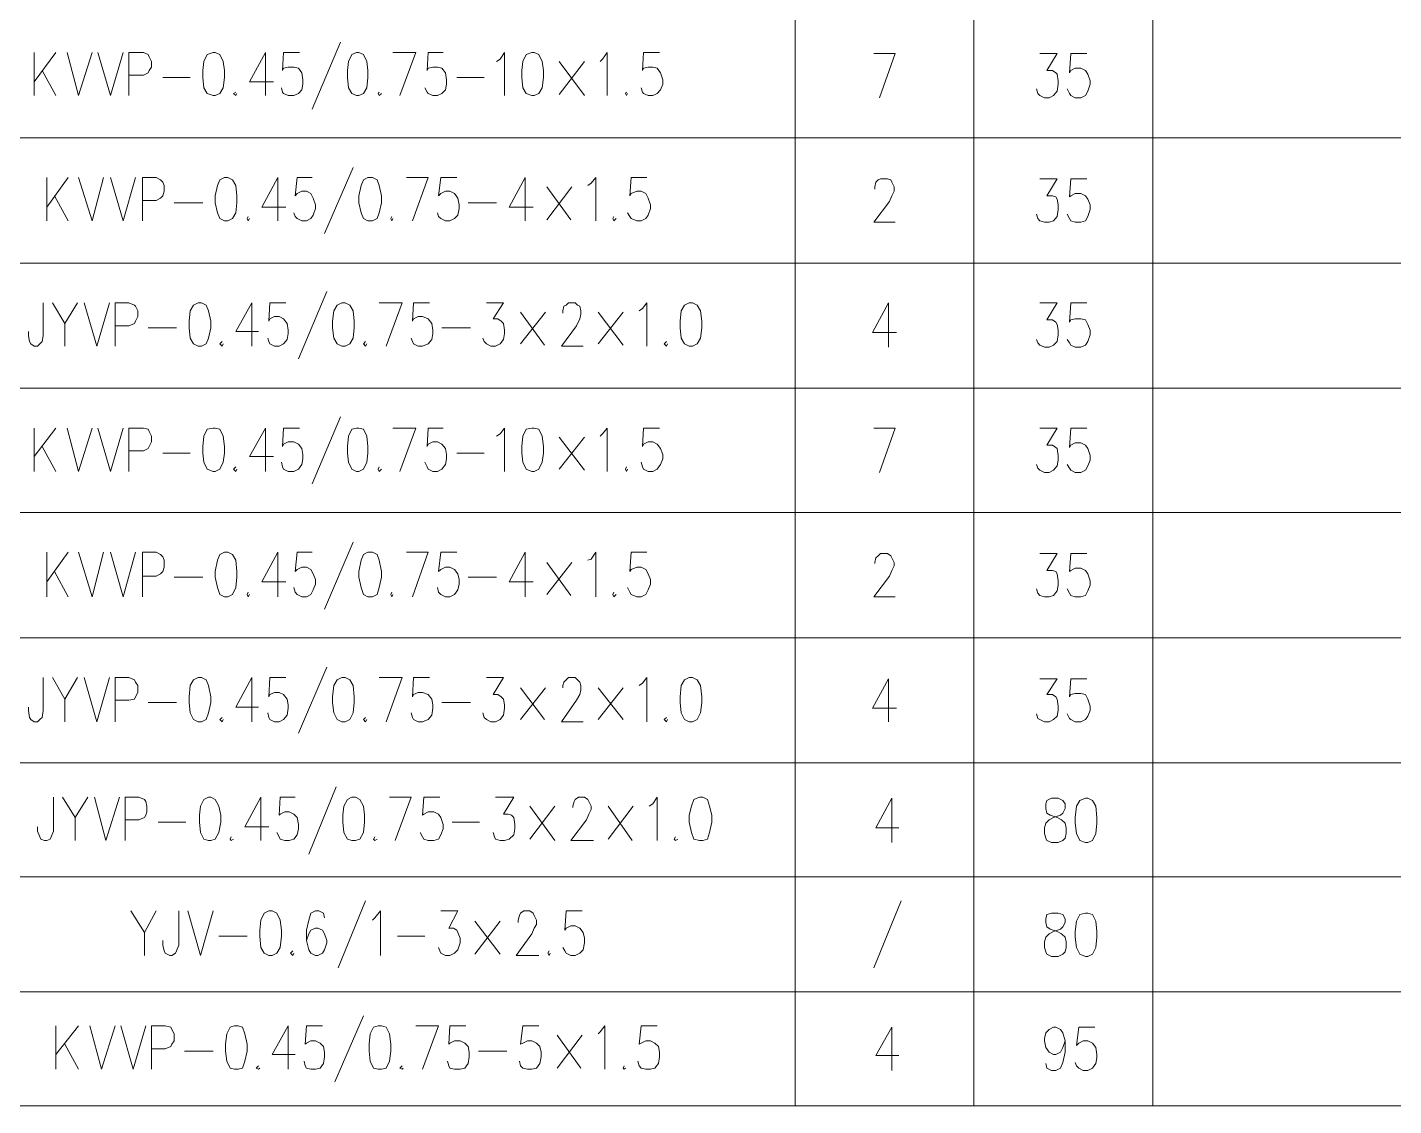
# Model space of a CAD drawing. Header units: millimetres. Extents: x 201 to 11482, y -7821 to 251.
# Drawn here: x 3396.4 to 3472.6, y -6833.4 to -6773.3 of the extents above; entities that cross this region are included whole.
import ezdxf

# ---------------------------------------------------------------- set-up
doc = ezdxf.new("R2010")
doc.units = ezdxf.units.MM

msp = doc.modelspace()

# ---------------------------------------------------------------- linework, layer by layer
at = {"color": 0, "lineweight": 18}
for points in [[(3389.36, -6772.481), (3389.36, -6779.466), (3439.207, -6779.466)], [(3439.207, -6772.481), (3439.207, -6779.466), (3449.177, -6779.466)], [(3449.177, -6772.481), (3449.177, -6779.466), (3459.146, -6779.466), (3459.146, -6772.481)], [(3459.146, -6779.466), (3548.745, -6779.466), (3548.745, -6772.481)], [(3413.871, -6774.132), (3412.283, -6777.879)], [(3397.996, -6774.704), (3396.789, -6776.355)], [(3396.789, -6777.117), (3396.789, -6774.704)], [(3398.631, -6774.704), (3399.266, -6777.117), (3400.028, -6774.704)], [(3400.345, -6774.704), (3401.044, -6777.117), (3401.742, -6774.704)], [(3402.06, -6777.117), (3402.06, -6774.704), (3402.885, -6774.704), (3403.139, -6774.831), (3403.203, -6774.958), (3403.33, -6775.212), (3403.33, -6775.529), (3403.203, -6775.72), (3403.139, -6775.847), (3402.885, -6775.974), (3402.06, -6775.974)], [(3406.759, -6774.704), (3406.441, -6774.831), (3406.251, -6775.212), (3406.187, -6775.72), (3406.187, -6776.101), (3406.251, -6776.672), (3406.441, -6776.99), (3406.759, -6777.117), (3406.886, -6777.117), (3407.14, -6776.99), (3407.33, -6776.672), (3407.394, -6776.101), (3407.394, -6775.72), (3407.33, -6775.212), (3407.14, -6774.831), (3406.886, -6774.704), (3406.759, -6774.704)], [(3409.68, -6777.117), (3409.68, -6774.704), (3408.791, -6776.355), (3410.124, -6776.355)], [(3411.585, -6774.704), (3410.696, -6774.704), (3410.632, -6775.72), (3410.696, -6775.593), (3410.95, -6775.529), (3411.267, -6775.529), (3411.521, -6775.593), (3411.712, -6775.847), (3411.775, -6776.228), (3411.775, -6776.482), (3411.712, -6776.799), (3411.521, -6776.99), (3411.267, -6777.117), (3410.95, -6777.117), (3410.696, -6776.99), (3410.632, -6776.926), (3410.569, -6776.672)], [(3414.76, -6774.704), (3414.506, -6774.831), (3414.315, -6775.212), (3414.252, -6775.72), (3414.252, -6776.101), (3414.315, -6776.672), (3414.506, -6776.99), (3414.76, -6777.117), (3414.887, -6777.117), (3415.141, -6776.99), (3415.331, -6776.672), (3415.395, -6776.101), (3415.395, -6775.72), (3415.331, -6775.212), (3415.141, -6774.831), (3414.887, -6774.704), (3414.76, -6774.704)], [(3416.792, -6774.704), (3418.062, -6774.704), (3417.173, -6777.117)], [(3419.586, -6774.704), (3418.76, -6774.704), (3418.697, -6775.72), (3418.76, -6775.593), (3419.014, -6775.529), (3419.268, -6775.529), (3419.522, -6775.593), (3419.713, -6775.847), (3419.776, -6776.228), (3419.776, -6776.482), (3419.713, -6776.799), (3419.522, -6776.99), (3419.268, -6777.117), (3419.014, -6777.117), (3418.76, -6776.99), (3418.697, -6776.926), (3418.57, -6776.672)], [(3422.57, -6775.212), (3422.761, -6775.085), (3423.015, -6774.704), (3423.015, -6777.117)], [(3424.539, -6774.704), (3424.221, -6774.831), (3424.031, -6775.212), (3423.967, -6775.72), (3423.967, -6776.101), (3424.031, -6776.672), (3424.221, -6776.99), (3424.539, -6777.117), (3424.666, -6777.117), (3424.92, -6776.99), (3425.11, -6776.672), (3425.174, -6776.101), (3425.174, -6775.72), (3425.11, -6775.212), (3424.92, -6774.831), (3424.666, -6774.704), (3424.539, -6774.704)], [(3428.349, -6775.212), (3428.476, -6775.085), (3428.73, -6774.704), (3428.73, -6777.117)], [(3431.651, -6774.704), (3430.762, -6774.704), (3430.698, -6775.72), (3430.762, -6775.593), (3431.016, -6775.529), (3431.27, -6775.529), (3431.524, -6775.593), (3431.714, -6775.847), (3431.841, -6776.228), (3431.841, -6776.482), (3431.714, -6776.799), (3431.524, -6776.99), (3431.27, -6777.117), (3431.016, -6777.117), (3430.762, -6776.99), (3430.698, -6776.926), (3430.635, -6776.672)], [(3443.589, -6774.767), (3444.795, -6774.767), (3443.906, -6777.244)], [(3452.86, -6774.767), (3453.812, -6774.767), (3453.241, -6775.72), (3453.558, -6775.72), (3453.749, -6775.847), (3453.812, -6775.91), (3453.876, -6776.291), (3453.876, -6776.482), (3453.812, -6776.863), (3453.622, -6777.117), (3453.368, -6777.244), (3453.114, -6777.244), (3452.86, -6777.117), (3452.733, -6776.99), (3452.669, -6776.736)], [(3455.463, -6774.767), (3454.574, -6774.767), (3454.511, -6775.847), (3454.574, -6775.72), (3454.828, -6775.593), (3455.146, -6775.593), (3455.4, -6775.72), (3455.527, -6775.91), (3455.654, -6776.291), (3455.654, -6776.482), (3455.527, -6776.863), (3455.4, -6777.117), (3455.146, -6777.244), (3454.828, -6777.244), (3454.574, -6777.117), (3454.511, -6776.99), (3454.384, -6776.736)], [(3397.234, -6775.72), (3397.996, -6777.117)], [(3426.063, -6775.212), (3427.46, -6777.117)], [(3426.063, -6777.053), (3427.46, -6775.212)], [(3403.965, -6776.101), (3405.489, -6776.101)], [(3420.348, -6776.101), (3421.872, -6776.101)], [(3408.029, -6776.926), (3407.902, -6776.99), (3408.029, -6777.117), (3408.092, -6776.99)], [(3416.03, -6776.926), (3415.966, -6776.99), (3416.03, -6777.117), (3416.157, -6776.99)], [(3429.809, -6776.926), (3429.746, -6776.99), (3429.809, -6777.117), (3429.873, -6776.99)], [(3389.36, -6779.466), (3389.36, -6786.451), (3439.207, -6786.451)], [(3439.207, -6779.466), (3439.207, -6786.451), (3449.177, -6786.451)], [(3449.177, -6779.466), (3449.177, -6786.451), (3459.146, -6786.451), (3459.146, -6779.466)], [(3459.146, -6786.451), (3548.745, -6786.451), (3548.745, -6779.466)], [(3414.569, -6781.117), (3412.982, -6784.8)], [(3398.694, -6781.689), (3397.488, -6783.34)], [(3397.488, -6784.102), (3397.488, -6781.689)], [(3399.266, -6781.689), (3400.028, -6784.102), (3400.663, -6781.689)], [(3401.044, -6781.689), (3401.742, -6784.102), (3402.441, -6781.689)], [(3402.822, -6784.102), (3402.822, -6781.689), (3403.584, -6781.689), (3403.838, -6781.816), (3403.965, -6781.943), (3404.028, -6782.133), (3404.028, -6782.451), (3403.965, -6782.705), (3403.838, -6782.832), (3403.584, -6782.959), (3402.822, -6782.959)], [(3407.394, -6781.689), (3407.14, -6781.816), (3407.013, -6782.133), (3406.886, -6782.705), (3406.886, -6783.086), (3407.013, -6783.657), (3407.14, -6783.975), (3407.394, -6784.102), (3407.584, -6784.102), (3407.838, -6783.975), (3408.029, -6783.657), (3408.092, -6783.086), (3408.092, -6782.705), (3408.029, -6782.133), (3407.838, -6781.816), (3407.584, -6781.689), (3407.394, -6781.689)], [(3410.378, -6784.102), (3410.378, -6781.689), (3409.489, -6783.34), (3410.823, -6783.34)], [(3412.283, -6781.689), (3411.458, -6781.689), (3411.331, -6782.705), (3411.458, -6782.578), (3411.712, -6782.451), (3411.966, -6782.451), (3412.22, -6782.578), (3412.347, -6782.832), (3412.474, -6783.213), (3412.474, -6783.403), (3412.347, -6783.784), (3412.22, -6783.975), (3411.966, -6784.102), (3411.712, -6784.102), (3411.458, -6783.975), (3411.331, -6783.848), (3411.267, -6783.657)], [(3415.395, -6781.689), (3415.141, -6781.816), (3415.014, -6782.133), (3414.887, -6782.705), (3414.887, -6783.086), (3415.014, -6783.657), (3415.141, -6783.975), (3415.395, -6784.102), (3415.649, -6784.102), (3415.903, -6783.975), (3416.03, -6783.657), (3416.157, -6783.086), (3416.157, -6782.705), (3416.03, -6782.133), (3415.903, -6781.816), (3415.649, -6781.689), (3415.395, -6781.689)], [(3417.554, -6781.689), (3418.76, -6781.689), (3417.871, -6784.102)], [(3420.348, -6781.689), (3419.459, -6781.689), (3419.332, -6782.705), (3419.459, -6782.578), (3419.713, -6782.451), (3419.967, -6782.451), (3420.221, -6782.578), (3420.411, -6782.832), (3420.475, -6783.213), (3420.475, -6783.403), (3420.411, -6783.784), (3420.221, -6783.975), (3419.967, -6784.102), (3419.713, -6784.102), (3419.459, -6783.975), (3419.332, -6783.848), (3419.268, -6783.657)], [(3424.158, -6784.102), (3424.158, -6781.689), (3423.269, -6783.34), (3424.602, -6783.34)], [(3427.65, -6782.133), (3427.841, -6782.006), (3428.095, -6781.689), (3428.095, -6784.102)], [(3430.952, -6781.689), (3430.063, -6781.689), (3430, -6782.705), (3430.063, -6782.578), (3430.381, -6782.451), (3430.635, -6782.451), (3430.889, -6782.578), (3431.016, -6782.832), (3431.143, -6783.213), (3431.143, -6783.403), (3431.016, -6783.784), (3430.889, -6783.975), (3430.635, -6784.102), (3430.381, -6784.102), (3430.063, -6783.975), (3430, -6783.848), (3429.873, -6783.657)], [(3443.652, -6782.324), (3443.652, -6782.197), (3443.716, -6781.943), (3443.843, -6781.816), (3443.97, -6781.752), (3444.351, -6781.752), (3444.541, -6781.816), (3444.605, -6781.943), (3444.732, -6782.197), (3444.732, -6782.451), (3444.605, -6782.705), (3444.478, -6783.022), (3443.589, -6784.165), (3444.795, -6784.165)], [(3452.86, -6781.752), (3453.812, -6781.752), (3453.241, -6782.705), (3453.558, -6782.705), (3453.749, -6782.768), (3453.812, -6782.895), (3453.876, -6783.213), (3453.876, -6783.467), (3453.812, -6783.848), (3453.622, -6784.102), (3453.368, -6784.165), (3453.114, -6784.165), (3452.86, -6784.102), (3452.733, -6783.975), (3452.669, -6783.721)], [(3455.463, -6781.752), (3454.574, -6781.752), (3454.511, -6782.768), (3454.574, -6782.705), (3454.828, -6782.578), (3455.146, -6782.578), (3455.4, -6782.705), (3455.527, -6782.895), (3455.654, -6783.213), (3455.654, -6783.467), (3455.527, -6783.848), (3455.4, -6784.102), (3455.146, -6784.165), (3454.828, -6784.165), (3454.574, -6784.102), (3454.511, -6783.975), (3454.384, -6783.721)], [(3397.932, -6782.705), (3398.694, -6784.102)], [(3425.364, -6782.197), (3426.698, -6784.038)], [(3425.364, -6784.038), (3426.761, -6782.197)], [(3404.6, -6783.086), (3406.187, -6783.086)], [(3420.983, -6783.086), (3422.57, -6783.086)], [(3408.727, -6783.848), (3408.664, -6783.975), (3408.727, -6784.102), (3408.791, -6783.975)], [(3416.728, -6783.848), (3416.665, -6783.975), (3416.728, -6784.102), (3416.792, -6783.975)], [(3429.111, -6783.848), (3429.047, -6783.975), (3429.111, -6784.102), (3429.238, -6783.975)], [(3389.36, -6786.451), (3389.36, -6793.436), (3439.207, -6793.436)], [(3439.207, -6786.451), (3439.207, -6793.436), (3449.177, -6793.436)], [(3449.177, -6786.451), (3449.177, -6793.436), (3459.146, -6793.436), (3459.146, -6786.451)], [(3459.146, -6793.436), (3548.745, -6793.436), (3548.745, -6786.451)], [(3413.109, -6788.039), (3411.521, -6791.785)], [(3397.297, -6788.674), (3397.297, -6790.515), (3397.234, -6790.833), (3397.107, -6790.96), (3396.98, -6791.087), (3396.789, -6791.087), (3396.599, -6790.96), (3396.535, -6790.833), (3396.472, -6790.515), (3396.472, -6790.261)], [(3397.805, -6788.674), (3398.504, -6789.817), (3399.202, -6788.674)], [(3399.583, -6788.674), (3400.282, -6791.087), (3400.98, -6788.674)], [(3401.298, -6791.087), (3401.298, -6788.674), (3402.06, -6788.674), (3402.377, -6788.801), (3402.441, -6788.864), (3402.568, -6789.118), (3402.568, -6789.436), (3402.441, -6789.69), (3402.377, -6789.817), (3402.06, -6789.944), (3401.298, -6789.944)], [(3405.933, -6788.674), (3405.679, -6788.801), (3405.489, -6789.118), (3405.425, -6789.69), (3405.425, -6790.071), (3405.489, -6790.642), (3405.679, -6790.96), (3405.933, -6791.087), (3406.124, -6791.087), (3406.378, -6790.96), (3406.505, -6790.642), (3406.632, -6790.071), (3406.632, -6789.69), (3406.505, -6789.118), (3406.378, -6788.801), (3406.124, -6788.674), (3405.933, -6788.674)], [(3408.918, -6791.087), (3408.918, -6788.674), (3408.029, -6790.261), (3409.299, -6790.261)], [(3410.823, -6788.674), (3409.934, -6788.674), (3409.87, -6789.69), (3409.934, -6789.563), (3410.188, -6789.436), (3410.442, -6789.436), (3410.696, -6789.563), (3410.886, -6789.817), (3410.95, -6790.198), (3410.95, -6790.388), (3410.886, -6790.706), (3410.696, -6790.96), (3410.442, -6791.087), (3410.188, -6791.087), (3409.934, -6790.96), (3409.87, -6790.833), (3409.807, -6790.642)], [(3413.934, -6788.674), (3413.68, -6788.801), (3413.49, -6789.118), (3413.426, -6789.69), (3413.426, -6790.071), (3413.49, -6790.642), (3413.68, -6790.96), (3413.934, -6791.087), (3414.125, -6791.087), (3414.379, -6790.96), (3414.569, -6790.642), (3414.633, -6790.071), (3414.633, -6789.69), (3414.569, -6789.118), (3414.379, -6788.801), (3414.125, -6788.674), (3413.934, -6788.674)], [(3416.03, -6788.674), (3417.3, -6788.674), (3416.411, -6791.087)], [(3418.824, -6788.674), (3417.935, -6788.674), (3417.871, -6789.69), (3417.935, -6789.563), (3418.189, -6789.436), (3418.443, -6789.436), (3418.76, -6789.563), (3418.951, -6789.817), (3419.014, -6790.198), (3419.014, -6790.388), (3418.951, -6790.706), (3418.76, -6790.96), (3418.443, -6791.087), (3418.189, -6791.087), (3417.935, -6790.96), (3417.871, -6790.833), (3417.808, -6790.642)], [(3421.999, -6788.674), (3422.951, -6788.674), (3422.38, -6789.563), (3422.634, -6789.563), (3422.824, -6789.69), (3422.951, -6789.817), (3423.015, -6790.198), (3423.015, -6790.388), (3422.951, -6790.706), (3422.761, -6790.96), (3422.507, -6791.087), (3422.253, -6791.087), (3421.999, -6790.96), (3421.872, -6790.833), (3421.808, -6790.642)], [(3426.253, -6789.245), (3426.253, -6789.118), (3426.317, -6788.864), (3426.444, -6788.801), (3426.571, -6788.674), (3426.952, -6788.674), (3427.079, -6788.801), (3427.206, -6788.864), (3427.269, -6789.118), (3427.269, -6789.309), (3427.206, -6789.563), (3427.015, -6789.944), (3426.19, -6791.087), (3427.396, -6791.087)], [(3430.508, -6789.118), (3430.698, -6788.991), (3430.952, -6788.674), (3430.952, -6791.087)], [(3433.302, -6788.674), (3433.048, -6788.801), (3432.857, -6789.118), (3432.794, -6789.69), (3432.794, -6790.071), (3432.857, -6790.642), (3433.048, -6790.96), (3433.302, -6791.087), (3433.492, -6791.087), (3433.746, -6790.96), (3433.937, -6790.642), (3434, -6790.071), (3434, -6789.69), (3433.937, -6789.118), (3433.746, -6788.801), (3433.492, -6788.674), (3433.302, -6788.674)], [(3444.414, -6791.15), (3444.414, -6788.674), (3443.525, -6790.325), (3444.859, -6790.325)], [(3452.86, -6788.674), (3453.812, -6788.674), (3453.241, -6789.626), (3453.558, -6789.626), (3453.749, -6789.753), (3453.812, -6789.88), (3453.876, -6790.198), (3453.876, -6790.452), (3453.812, -6790.833), (3453.622, -6791.023), (3453.368, -6791.15), (3453.114, -6791.15), (3452.86, -6791.023), (3452.733, -6790.896), (3452.669, -6790.706)], [(3455.463, -6788.674), (3454.574, -6788.674), (3454.511, -6789.753), (3454.574, -6789.626), (3454.828, -6789.563), (3455.146, -6789.563), (3455.4, -6789.626), (3455.527, -6789.88), (3455.654, -6790.198), (3455.654, -6790.452), (3455.527, -6790.833), (3455.4, -6791.023), (3455.146, -6791.15), (3454.828, -6791.15), (3454.574, -6791.023), (3454.511, -6790.896), (3454.384, -6790.706)], [(3423.904, -6789.182), (3425.237, -6791.023)], [(3423.904, -6790.96), (3425.301, -6789.182)], [(3428.222, -6789.182), (3429.619, -6791.023)], [(3428.222, -6790.96), (3429.619, -6789.182)], [(3398.504, -6789.817), (3398.504, -6791.087)], [(3403.139, -6790.071), (3404.727, -6790.071)], [(3419.522, -6790.071), (3421.11, -6790.071)], [(3407.267, -6790.833), (3407.14, -6790.96), (3407.267, -6791.087), (3407.33, -6790.96)], [(3415.268, -6790.833), (3415.141, -6790.96), (3415.268, -6791.087), (3415.331, -6790.96)], [(3432.032, -6790.833), (3431.905, -6790.96), (3432.032, -6791.087), (3432.095, -6790.96)], [(3389.36, -6793.436), (3389.36, -6800.358), (3439.207, -6800.358)], [(3439.207, -6793.436), (3439.207, -6800.358), (3449.177, -6800.358)], [(3449.177, -6793.436), (3449.177, -6800.358), (3459.146, -6800.358), (3459.146, -6793.436)], [(3459.146, -6800.358), (3548.745, -6800.358), (3548.745, -6793.436)], [(3397.996, -6795.659), (3396.789, -6797.246)], [(3396.789, -6798.072), (3396.789, -6795.659)], [(3398.631, -6795.659), (3399.266, -6798.072), (3400.028, -6795.659)], [(3400.345, -6795.659), (3401.044, -6798.072), (3401.742, -6795.659)], [(3402.06, -6798.072), (3402.06, -6795.659), (3402.885, -6795.659), (3403.139, -6795.722), (3403.203, -6795.849), (3403.33, -6796.103), (3403.33, -6796.421), (3403.203, -6796.675), (3403.139, -6796.802), (3402.885, -6796.929), (3402.06, -6796.929)], [(3406.759, -6795.659), (3406.441, -6795.722), (3406.251, -6796.103), (3406.187, -6796.675), (3406.187, -6797.056), (3406.251, -6797.564), (3406.441, -6797.945), (3406.759, -6798.072), (3406.886, -6798.072), (3407.14, -6797.945), (3407.33, -6797.564), (3407.394, -6797.056), (3407.394, -6796.675), (3407.33, -6796.103), (3407.14, -6795.722), (3406.886, -6795.659), (3406.759, -6795.659)], [(3409.68, -6798.072), (3409.68, -6795.659), (3408.791, -6797.246), (3410.124, -6797.246)], [(3411.585, -6795.659), (3410.696, -6795.659), (3410.632, -6796.675), (3410.696, -6796.548), (3410.95, -6796.421), (3411.267, -6796.421), (3411.521, -6796.548), (3411.712, -6796.802), (3411.775, -6797.119), (3411.775, -6797.373), (3411.712, -6797.691), (3411.521, -6797.945), (3411.267, -6798.072), (3410.95, -6798.072), (3410.696, -6797.945), (3410.632, -6797.818), (3410.569, -6797.564)], [(3413.871, -6795.024), (3412.283, -6798.77)], [(3414.76, -6795.659), (3414.506, -6795.722), (3414.315, -6796.103), (3414.252, -6796.675), (3414.252, -6797.056), (3414.315, -6797.564), (3414.506, -6797.945), (3414.76, -6798.072), (3414.887, -6798.072), (3415.141, -6797.945), (3415.331, -6797.564), (3415.395, -6797.056), (3415.395, -6796.675), (3415.331, -6796.103), (3415.141, -6795.722), (3414.887, -6795.659), (3414.76, -6795.659)], [(3416.792, -6795.659), (3418.062, -6795.659), (3417.173, -6798.072)], [(3419.586, -6795.659), (3418.76, -6795.659), (3418.697, -6796.675), (3418.76, -6796.548), (3419.014, -6796.421), (3419.268, -6796.421), (3419.522, -6796.548), (3419.713, -6796.802), (3419.776, -6797.119), (3419.776, -6797.373), (3419.713, -6797.691), (3419.522, -6797.945), (3419.268, -6798.072), (3419.014, -6798.072), (3418.76, -6797.945), (3418.697, -6797.818), (3418.57, -6797.564)], [(3422.57, -6796.103), (3422.761, -6795.976), (3423.015, -6795.659), (3423.015, -6798.072)], [(3424.539, -6795.659), (3424.221, -6795.722), (3424.031, -6796.103), (3423.967, -6796.675), (3423.967, -6797.056), (3424.031, -6797.564), (3424.221, -6797.945), (3424.539, -6798.072), (3424.666, -6798.072), (3424.92, -6797.945), (3425.11, -6797.564), (3425.174, -6797.056), (3425.174, -6796.675), (3425.11, -6796.103), (3424.92, -6795.722), (3424.666, -6795.659), (3424.539, -6795.659)], [(3428.349, -6796.103), (3428.476, -6795.976), (3428.73, -6795.659), (3428.73, -6798.072)], [(3431.651, -6795.659), (3430.762, -6795.659), (3430.698, -6796.675), (3430.762, -6796.548), (3431.016, -6796.421), (3431.27, -6796.421), (3431.524, -6796.548), (3431.714, -6796.802), (3431.841, -6797.119), (3431.841, -6797.373), (3431.714, -6797.691), (3431.524, -6797.945), (3431.27, -6798.072), (3431.016, -6798.072), (3430.762, -6797.945), (3430.698, -6797.818), (3430.635, -6797.564)], [(3443.589, -6795.659), (3444.795, -6795.659), (3443.906, -6798.135)], [(3452.86, -6795.659), (3453.812, -6795.659), (3453.241, -6796.611), (3453.558, -6796.611), (3453.749, -6796.738), (3453.812, -6796.802), (3453.876, -6797.183), (3453.876, -6797.437), (3453.812, -6797.754), (3453.622, -6798.008), (3453.368, -6798.135), (3453.114, -6798.135), (3452.86, -6798.008), (3452.733, -6797.881), (3452.669, -6797.691)], [(3455.463, -6795.659), (3454.574, -6795.659), (3454.511, -6796.738), (3454.574, -6796.611), (3454.828, -6796.484), (3455.146, -6796.484), (3455.4, -6796.611), (3455.527, -6796.802), (3455.654, -6797.183), (3455.654, -6797.437), (3455.527, -6797.754), (3455.4, -6798.008), (3455.146, -6798.135), (3454.828, -6798.135), (3454.574, -6798.008), (3454.511, -6797.881), (3454.384, -6797.691)], [(3426.063, -6796.167), (3427.46, -6798.008)], [(3426.063, -6797.945), (3427.46, -6796.167)], [(3397.234, -6796.675), (3397.996, -6798.072)], [(3403.965, -6797.056), (3405.489, -6797.056)], [(3420.348, -6797.056), (3421.872, -6797.056)], [(3408.029, -6797.818), (3407.902, -6797.945), (3408.029, -6798.072), (3408.092, -6797.945)], [(3416.03, -6797.818), (3415.966, -6797.945), (3416.03, -6798.072), (3416.157, -6797.945)], [(3429.809, -6797.818), (3429.746, -6797.945), (3429.809, -6798.072), (3429.873, -6797.945)], [(3389.36, -6800.358), (3389.36, -6807.343), (3439.207, -6807.343)], [(3439.207, -6800.358), (3439.207, -6807.343), (3449.177, -6807.343)], [(3449.177, -6800.358), (3449.177, -6807.343), (3459.146, -6807.343), (3459.146, -6800.358)], [(3459.146, -6807.343), (3548.745, -6807.343), (3548.745, -6800.358)], [(3398.694, -6802.58), (3397.488, -6804.231)], [(3397.488, -6805.057), (3397.488, -6802.58)], [(3399.266, -6802.58), (3400.028, -6805.057), (3400.663, -6802.58)], [(3401.044, -6802.58), (3401.742, -6805.057), (3402.441, -6802.58)], [(3402.822, -6805.057), (3402.822, -6802.58), (3403.584, -6802.58), (3403.838, -6802.707), (3403.965, -6802.834), (3404.028, -6803.025), (3404.028, -6803.406), (3403.965, -6803.66), (3403.838, -6803.787), (3403.584, -6803.914), (3402.822, -6803.914)], [(3407.394, -6802.58), (3407.14, -6802.707), (3407.013, -6803.025), (3406.886, -6803.66), (3406.886, -6803.977), (3407.013, -6804.549), (3407.14, -6804.93), (3407.394, -6805.057), (3407.584, -6805.057), (3407.838, -6804.93), (3408.029, -6804.549), (3408.092, -6803.977), (3408.092, -6803.66), (3408.029, -6803.025), (3407.838, -6802.707), (3407.584, -6802.58), (3407.394, -6802.58)], [(3410.378, -6805.057), (3410.378, -6802.58), (3409.489, -6804.231), (3410.823, -6804.231)], [(3412.283, -6802.58), (3411.458, -6802.58), (3411.331, -6803.66), (3411.458, -6803.533), (3411.712, -6803.406), (3411.966, -6803.406), (3412.22, -6803.533), (3412.347, -6803.787), (3412.474, -6804.104), (3412.474, -6804.358), (3412.347, -6804.676), (3412.22, -6804.93), (3411.966, -6805.057), (3411.712, -6805.057), (3411.458, -6804.93), (3411.331, -6804.803), (3411.267, -6804.549)], [(3414.569, -6802.009), (3412.982, -6805.755)], [(3415.395, -6802.58), (3415.141, -6802.707), (3415.014, -6803.025), (3414.887, -6803.66), (3414.887, -6803.977), (3415.014, -6804.549), (3415.141, -6804.93), (3415.395, -6805.057), (3415.649, -6805.057), (3415.903, -6804.93), (3416.03, -6804.549), (3416.157, -6803.977), (3416.157, -6803.66), (3416.03, -6803.025), (3415.903, -6802.707), (3415.649, -6802.58), (3415.395, -6802.58)], [(3417.554, -6802.58), (3418.76, -6802.58), (3417.871, -6805.057)], [(3420.348, -6802.58), (3419.459, -6802.58), (3419.332, -6803.66), (3419.459, -6803.533), (3419.713, -6803.406), (3419.967, -6803.406), (3420.221, -6803.533), (3420.411, -6803.787), (3420.475, -6804.104), (3420.475, -6804.358), (3420.411, -6804.676), (3420.221, -6804.93), (3419.967, -6805.057), (3419.713, -6805.057), (3419.459, -6804.93), (3419.332, -6804.803), (3419.268, -6804.549)], [(3424.158, -6805.057), (3424.158, -6802.58), (3423.269, -6804.231), (3424.602, -6804.231)], [(3427.65, -6803.025), (3427.841, -6802.961), (3428.095, -6802.58), (3428.095, -6805.057)], [(3430.952, -6802.58), (3430.063, -6802.58), (3430, -6803.66), (3430.063, -6803.533), (3430.381, -6803.406), (3430.635, -6803.406), (3430.889, -6803.533), (3431.016, -6803.787), (3431.143, -6804.104), (3431.143, -6804.358), (3431.016, -6804.676), (3430.889, -6804.93), (3430.635, -6805.057), (3430.381, -6805.057), (3430.063, -6804.93), (3430, -6804.803), (3429.873, -6804.549)], [(3425.364, -6803.152), (3426.698, -6804.993)], [(3425.364, -6804.93), (3426.761, -6803.152)], [(3443.652, -6803.215), (3443.652, -6803.152), (3443.716, -6802.898), (3443.843, -6802.771), (3443.97, -6802.644), (3444.351, -6802.644), (3444.541, -6802.771), (3444.605, -6802.898), (3444.732, -6803.152), (3444.732, -6803.342), (3444.605, -6803.596), (3444.478, -6803.914), (3443.589, -6805.057), (3444.795, -6805.057)], [(3452.86, -6802.644), (3453.812, -6802.644), (3453.241, -6803.596), (3453.558, -6803.596), (3453.749, -6803.66), (3453.812, -6803.787), (3453.876, -6804.168), (3453.876, -6804.422), (3453.812, -6804.739), (3453.622, -6804.993), (3453.368, -6805.057), (3453.114, -6805.057), (3452.86, -6804.993), (3452.733, -6804.866), (3452.669, -6804.612)], [(3455.463, -6802.644), (3454.574, -6802.644), (3454.511, -6803.66), (3454.574, -6803.596), (3454.828, -6803.469), (3455.146, -6803.469), (3455.4, -6803.596), (3455.527, -6803.787), (3455.654, -6804.168), (3455.654, -6804.422), (3455.527, -6804.739), (3455.4, -6804.993), (3455.146, -6805.057), (3454.828, -6805.057), (3454.574, -6804.993), (3454.511, -6804.866), (3454.384, -6804.612)], [(3397.932, -6803.66), (3398.694, -6805.057)], [(3404.6, -6803.977), (3406.187, -6803.977)], [(3420.983, -6803.977), (3422.57, -6803.977)], [(3408.727, -6804.803), (3408.664, -6804.93), (3408.727, -6805.057), (3408.791, -6804.93)], [(3416.728, -6804.803), (3416.665, -6804.93), (3416.728, -6805.057), (3416.792, -6804.93)], [(3429.111, -6804.803), (3429.047, -6804.93), (3429.111, -6805.057), (3429.238, -6804.93)], [(3389.36, -6807.343), (3389.36, -6814.328), (3439.207, -6814.328)], [(3439.207, -6807.343), (3439.207, -6814.328), (3449.177, -6814.328)], [(3449.177, -6807.343), (3449.177, -6814.328), (3459.146, -6814.328), (3459.146, -6807.343)], [(3459.146, -6814.328), (3548.745, -6814.328), (3548.745, -6807.343)], [(3413.109, -6808.994), (3411.521, -6812.677)], [(3397.297, -6809.565), (3397.297, -6811.407), (3397.234, -6811.788), (3397.107, -6811.915), (3396.98, -6812.042), (3396.789, -6812.042), (3396.599, -6811.915), (3396.535, -6811.788), (3396.472, -6811.407), (3396.472, -6811.216)], [(3397.805, -6809.565), (3398.504, -6810.772), (3399.202, -6809.565)], [(3399.583, -6809.565), (3400.282, -6812.042), (3400.98, -6809.565)], [(3401.298, -6812.042), (3401.298, -6809.565), (3402.06, -6809.565), (3402.377, -6809.692), (3402.441, -6809.819), (3402.568, -6810.01), (3402.568, -6810.391), (3402.441, -6810.645), (3402.377, -6810.772), (3402.06, -6810.835), (3401.298, -6810.835)], [(3405.933, -6809.565), (3405.679, -6809.692), (3405.489, -6810.01), (3405.425, -6810.645), (3405.425, -6810.962), (3405.489, -6811.534), (3405.679, -6811.915), (3405.933, -6812.042), (3406.124, -6812.042), (3406.378, -6811.915), (3406.505, -6811.534), (3406.632, -6810.962), (3406.632, -6810.645), (3406.505, -6810.01), (3406.378, -6809.692), (3406.124, -6809.565), (3405.933, -6809.565)], [(3408.918, -6812.042), (3408.918, -6809.565), (3408.029, -6811.216), (3409.299, -6811.216)], [(3410.823, -6809.565), (3409.934, -6809.565), (3409.87, -6810.645), (3409.934, -6810.518), (3410.188, -6810.391), (3410.442, -6810.391), (3410.696, -6810.518), (3410.886, -6810.772), (3410.95, -6811.089), (3410.95, -6811.28), (3410.886, -6811.661), (3410.696, -6811.915), (3410.442, -6812.042), (3410.188, -6812.042), (3409.934, -6811.915), (3409.87, -6811.788), (3409.807, -6811.534)], [(3413.934, -6809.565), (3413.68, -6809.692), (3413.49, -6810.01), (3413.426, -6810.645), (3413.426, -6810.962), (3413.49, -6811.534), (3413.68, -6811.915), (3413.934, -6812.042), (3414.125, -6812.042), (3414.379, -6811.915), (3414.569, -6811.534), (3414.633, -6810.962), (3414.633, -6810.645), (3414.569, -6810.01), (3414.379, -6809.692), (3414.125, -6809.565), (3413.934, -6809.565)], [(3416.03, -6809.565), (3417.3, -6809.565), (3416.411, -6812.042)], [(3418.824, -6809.565), (3417.935, -6809.565), (3417.871, -6810.645), (3417.935, -6810.518), (3418.189, -6810.391), (3418.443, -6810.391), (3418.76, -6810.518), (3418.951, -6810.772), (3419.014, -6811.089), (3419.014, -6811.28), (3418.951, -6811.661), (3418.76, -6811.915), (3418.443, -6812.042), (3418.189, -6812.042), (3417.935, -6811.915), (3417.871, -6811.788), (3417.808, -6811.534)], [(3421.999, -6809.565), (3422.951, -6809.565), (3422.38, -6810.518), (3422.634, -6810.518), (3422.824, -6810.645), (3422.951, -6810.772), (3423.015, -6811.089), (3423.015, -6811.28), (3422.951, -6811.661), (3422.761, -6811.915), (3422.507, -6812.042), (3422.253, -6812.042), (3421.999, -6811.915), (3421.872, -6811.788), (3421.808, -6811.534)], [(3423.904, -6810.137), (3425.237, -6811.915)], [(3423.904, -6811.915), (3425.301, -6810.137)], [(3426.253, -6810.137), (3426.253, -6810.01), (3426.317, -6809.819), (3426.444, -6809.692), (3426.571, -6809.565), (3426.952, -6809.565), (3427.079, -6809.692), (3427.206, -6809.819), (3427.269, -6810.01), (3427.269, -6810.264), (3427.206, -6810.518), (3427.015, -6810.835), (3426.19, -6812.042), (3427.396, -6812.042)], [(3428.222, -6810.137), (3429.619, -6811.915)], [(3428.222, -6811.915), (3429.619, -6810.137)], [(3430.508, -6810.01), (3430.698, -6809.883), (3430.952, -6809.565), (3430.952, -6812.042)], [(3433.302, -6809.565), (3433.048, -6809.692), (3432.857, -6810.01), (3432.794, -6810.645), (3432.794, -6810.962), (3432.857, -6811.534), (3433.048, -6811.915), (3433.302, -6812.042), (3433.492, -6812.042), (3433.746, -6811.915), (3433.937, -6811.534), (3434, -6810.962), (3434, -6810.645), (3433.937, -6810.01), (3433.746, -6809.692), (3433.492, -6809.565), (3433.302, -6809.565)], [(3444.414, -6812.042), (3444.414, -6809.629), (3443.525, -6811.28), (3444.859, -6811.28)], [(3452.86, -6809.629), (3453.812, -6809.629), (3453.241, -6810.518), (3453.558, -6810.518), (3453.749, -6810.645), (3453.812, -6810.772), (3453.876, -6811.153), (3453.876, -6811.407), (3453.812, -6811.724), (3453.622, -6811.915), (3453.368, -6812.042), (3453.114, -6812.042), (3452.86, -6811.915), (3452.733, -6811.851), (3452.669, -6811.597)], [(3455.463, -6809.629), (3454.574, -6809.629), (3454.511, -6810.645), (3454.574, -6810.518), (3454.828, -6810.454), (3455.146, -6810.454), (3455.4, -6810.518), (3455.527, -6810.772), (3455.654, -6811.153), (3455.654, -6811.407), (3455.527, -6811.724), (3455.4, -6811.915), (3455.146, -6812.042), (3454.828, -6812.042), (3454.574, -6811.915), (3454.511, -6811.851), (3454.384, -6811.597)], [(3398.504, -6810.772), (3398.504, -6812.042)], [(3403.139, -6810.962), (3404.727, -6810.962)], [(3419.522, -6810.962), (3421.11, -6810.962)], [(3407.267, -6811.788), (3407.14, -6811.915), (3407.267, -6812.042), (3407.33, -6811.915)], [(3415.268, -6811.788), (3415.141, -6811.915), (3415.268, -6812.042), (3415.331, -6811.915)], [(3432.032, -6811.788), (3431.905, -6811.915), (3432.032, -6812.042), (3432.095, -6811.915)], [(3384.216, -6820.678), (3439.207, -6820.678), (3439.207, -6814.328)], [(3447.907, -6820.678), (3548.745, -6820.678), (3548.745, -6814.328)], [(3449.177, -6820.678), (3449.177, -6814.328)], [(3450.066, -6820.678), (3459.146, -6820.678), (3459.146, -6814.328)], [(3397.869, -6816.233), (3397.869, -6818.138), (3397.742, -6818.455), (3397.678, -6818.582), (3397.488, -6818.646), (3397.361, -6818.646), (3397.17, -6818.582), (3397.107, -6818.455), (3396.98, -6818.138), (3396.98, -6817.884)], [(3398.377, -6816.233), (3399.075, -6817.376), (3399.774, -6816.233)], [(3400.155, -6816.233), (3400.79, -6818.646), (3401.552, -6816.233)], [(3401.869, -6818.646), (3401.869, -6816.233), (3402.631, -6816.233), (3402.949, -6816.36), (3403.012, -6816.487), (3403.076, -6816.741), (3403.076, -6817.058), (3403.012, -6817.249), (3402.949, -6817.376), (3402.631, -6817.503), (3401.869, -6817.503)], [(3406.505, -6816.233), (3406.251, -6816.36), (3406.06, -6816.741), (3405.997, -6817.249), (3405.997, -6817.63), (3406.06, -6818.201), (3406.251, -6818.582), (3406.505, -6818.646), (3406.632, -6818.646), (3406.886, -6818.582), (3407.076, -6818.201), (3407.203, -6817.63), (3407.203, -6817.249), (3407.076, -6816.741), (3406.886, -6816.36), (3406.632, -6816.233), (3406.505, -6816.233)], [(3409.426, -6818.646), (3409.426, -6816.233), (3408.537, -6817.884), (3409.87, -6817.884)], [(3411.331, -6816.233), (3410.505, -6816.233), (3410.442, -6817.249), (3410.505, -6817.185), (3410.759, -6817.058), (3411.013, -6817.058), (3411.267, -6817.185), (3411.458, -6817.376), (3411.521, -6817.757), (3411.521, -6818.011), (3411.458, -6818.328), (3411.267, -6818.582), (3411.013, -6818.646), (3410.759, -6818.646), (3410.505, -6818.582), (3410.442, -6818.455), (3410.315, -6818.201)], [(3413.617, -6815.661), (3412.093, -6819.408)], [(3414.506, -6816.233), (3414.252, -6816.36), (3414.061, -6816.741), (3413.998, -6817.249), (3413.998, -6817.63), (3414.061, -6818.201), (3414.252, -6818.582), (3414.506, -6818.646), (3414.696, -6818.646), (3414.95, -6818.582), (3415.141, -6818.201), (3415.204, -6817.63), (3415.204, -6817.249), (3415.141, -6816.741), (3414.95, -6816.36), (3414.696, -6816.233), (3414.506, -6816.233)], [(3416.601, -6816.233), (3417.808, -6816.233), (3416.919, -6818.646)], [(3419.395, -6816.233), (3418.506, -6816.233), (3418.443, -6817.249), (3418.506, -6817.185), (3418.76, -6817.058), (3419.078, -6817.058), (3419.332, -6817.185), (3419.459, -6817.376), (3419.586, -6817.757), (3419.586, -6818.011), (3419.459, -6818.328), (3419.332, -6818.582), (3419.078, -6818.646), (3418.76, -6818.646), (3418.506, -6818.582), (3418.443, -6818.455), (3418.316, -6818.201)], [(3422.507, -6816.233), (3423.523, -6816.233), (3422.951, -6817.185), (3423.205, -6817.185), (3423.396, -6817.249), (3423.523, -6817.376), (3423.586, -6817.757), (3423.586, -6818.011), (3423.523, -6818.328), (3423.269, -6818.582), (3423.015, -6818.646), (3422.761, -6818.646), (3422.507, -6818.582), (3422.443, -6818.455), (3422.38, -6818.201)], [(3426.825, -6816.804), (3426.825, -6816.741), (3426.888, -6816.487), (3426.952, -6816.36), (3427.142, -6816.233), (3427.46, -6816.233), (3427.65, -6816.36), (3427.714, -6816.487), (3427.841, -6816.741), (3427.841, -6816.931), (3427.714, -6817.185), (3427.587, -6817.503), (3426.698, -6818.646), (3427.968, -6818.646)], [(3431.079, -6816.741), (3431.27, -6816.614), (3431.524, -6816.233), (3431.524, -6818.646)], [(3433.873, -6816.233), (3433.556, -6816.36), (3433.429, -6816.741), (3433.302, -6817.249), (3433.302, -6817.63), (3433.429, -6818.201), (3433.556, -6818.582), (3433.873, -6818.646), (3434.064, -6818.646), (3434.318, -6818.582), (3434.445, -6818.201), (3434.572, -6817.63), (3434.572, -6817.249), (3434.445, -6816.741), (3434.318, -6816.36), (3434.064, -6816.233), (3433.873, -6816.233)], [(3444.605, -6818.773), (3444.605, -6816.296), (3443.716, -6817.947), (3444.986, -6817.947)], [(3453.495, -6816.296), (3453.241, -6816.423), (3453.177, -6816.614), (3453.177, -6816.868), (3453.241, -6817.122), (3453.431, -6817.249), (3453.812, -6817.376), (3454.066, -6817.503), (3454.257, -6817.693), (3454.32, -6817.947), (3454.32, -6818.265), (3454.257, -6818.519), (3454.13, -6818.646), (3453.876, -6818.773), (3453.495, -6818.773), (3453.241, -6818.646), (3453.177, -6818.519), (3453.114, -6818.265), (3453.114, -6817.947), (3453.177, -6817.693), (3453.368, -6817.503), (3453.622, -6817.376), (3454.003, -6817.249), (3454.13, -6817.122), (3454.257, -6816.868), (3454.257, -6816.614), (3454.13, -6816.423), (3453.876, -6816.296), (3453.495, -6816.296)], [(3455.4, -6816.296), (3455.082, -6816.423), (3454.892, -6816.741), (3454.828, -6817.376), (3454.828, -6817.693), (3454.892, -6818.265), (3455.082, -6818.646), (3455.4, -6818.773), (3455.527, -6818.773), (3455.781, -6818.646), (3455.971, -6818.265), (3456.035, -6817.693), (3456.035, -6817.376), (3455.971, -6816.741), (3455.781, -6816.423), (3455.527, -6816.296), (3455.4, -6816.296)], [(3424.412, -6816.741), (3425.809, -6818.646)], [(3424.412, -6818.582), (3425.809, -6816.741)], [(3428.793, -6816.741), (3430.127, -6818.646)], [(3428.793, -6818.582), (3430.19, -6816.741)], [(3399.075, -6817.376), (3399.075, -6818.646)], [(3403.711, -6817.63), (3405.235, -6817.63)], [(3420.094, -6817.63), (3421.618, -6817.63)], [(3407.775, -6818.455), (3407.711, -6818.582), (3407.775, -6818.646), (3407.902, -6818.582)], [(3415.776, -6818.455), (3415.712, -6818.582), (3415.776, -6818.646), (3415.903, -6818.582)], [(3432.54, -6818.455), (3432.476, -6818.582), (3432.54, -6818.646), (3432.667, -6818.582)], [(3384.216, -6827.091), (3439.207, -6827.091), (3439.207, -6820.678)], [(3439.207, -6820.678), (3448.542, -6820.678)], [(3447.907, -6827.091), (3548.745, -6827.091), (3548.745, -6820.678)], [(3449.177, -6827.091), (3449.177, -6820.678)], [(3450.066, -6827.091), (3459.146, -6827.091), (3459.146, -6820.678)], [(3415.268, -6822.011), (3413.744, -6825.758)], [(3445.113, -6822.011), (3443.589, -6825.758)], [(3402.187, -6822.583), (3402.949, -6823.789), (3403.584, -6822.583)], [(3404.854, -6822.583), (3404.854, -6824.488), (3404.727, -6824.805), (3404.663, -6824.932), (3404.473, -6825.059), (3404.346, -6825.059), (3404.092, -6824.932), (3404.028, -6824.805), (3403.965, -6824.488), (3403.965, -6824.234)], [(3405.362, -6822.583), (3406.06, -6825.059), (3406.759, -6822.583)], [(3409.87, -6822.583), (3409.616, -6822.71), (3409.426, -6823.091), (3409.362, -6823.662), (3409.362, -6823.98), (3409.426, -6824.615), (3409.616, -6824.932), (3409.87, -6825.059), (3410.061, -6825.059), (3410.315, -6824.932), (3410.505, -6824.615), (3410.569, -6823.98), (3410.569, -6823.662), (3410.505, -6823.091), (3410.315, -6822.71), (3410.061, -6822.583), (3409.87, -6822.583)], [(3412.982, -6822.964), (3412.918, -6822.71), (3412.664, -6822.583), (3412.474, -6822.583), (3412.22, -6822.71), (3412.093, -6823.091), (3411.966, -6823.662), (3411.966, -6824.234), (3412.093, -6824.742), (3412.22, -6824.932), (3412.474, -6825.059), (3412.601, -6825.059), (3412.855, -6824.932), (3412.982, -6824.742), (3413.109, -6824.361), (3413.109, -6824.234), (3412.982, -6823.853), (3412.855, -6823.662), (3412.601, -6823.535), (3412.474, -6823.535), (3412.22, -6823.662), (3412.093, -6823.853), (3411.966, -6824.234)], [(3415.649, -6823.091), (3415.776, -6822.964), (3416.093, -6822.583), (3416.093, -6825.059)], [(3419.459, -6822.583), (3420.411, -6822.583), (3419.903, -6823.535), (3420.157, -6823.535), (3420.348, -6823.662), (3420.411, -6823.789), (3420.538, -6824.107), (3420.538, -6824.361), (3420.411, -6824.742), (3420.221, -6824.932), (3419.967, -6825.059), (3419.713, -6825.059), (3419.459, -6824.932), (3419.395, -6824.805), (3419.332, -6824.615)], [(3423.777, -6823.218), (3423.777, -6823.091), (3423.84, -6822.837), (3423.904, -6822.71), (3424.094, -6822.583), (3424.412, -6822.583), (3424.602, -6822.71), (3424.666, -6822.837), (3424.793, -6823.091), (3424.793, -6823.345), (3424.666, -6823.535), (3424.539, -6823.853), (3423.65, -6825.059), (3424.92, -6825.059)], [(3427.333, -6822.583), (3426.444, -6822.583), (3426.38, -6823.662), (3426.444, -6823.535), (3426.698, -6823.408), (3426.952, -6823.408), (3427.206, -6823.535), (3427.396, -6823.789), (3427.46, -6824.107), (3427.46, -6824.361), (3427.396, -6824.742), (3427.206, -6824.932), (3426.952, -6825.059), (3426.698, -6825.059), (3426.444, -6824.932), (3426.38, -6824.805), (3426.253, -6824.615)], [(3453.495, -6822.71), (3453.241, -6822.773), (3453.177, -6823.027), (3453.177, -6823.218), (3453.241, -6823.472), (3453.431, -6823.599), (3453.812, -6823.726), (3454.066, -6823.853), (3454.257, -6824.043), (3454.32, -6824.297), (3454.32, -6824.615), (3454.257, -6824.869), (3454.13, -6824.996), (3453.876, -6825.123), (3453.495, -6825.123), (3453.241, -6824.996), (3453.177, -6824.869), (3453.114, -6824.615), (3453.114, -6824.297), (3453.177, -6824.043), (3453.368, -6823.853), (3453.622, -6823.726), (3454.003, -6823.599), (3454.13, -6823.472), (3454.257, -6823.218), (3454.257, -6823.027), (3454.13, -6822.773), (3453.876, -6822.71), (3453.495, -6822.71)], [(3455.4, -6822.71), (3455.082, -6822.773), (3454.892, -6823.154), (3454.828, -6823.726), (3454.828, -6824.043), (3454.892, -6824.615), (3455.082, -6824.996), (3455.4, -6825.123), (3455.527, -6825.123), (3455.781, -6824.996), (3455.971, -6824.615), (3456.035, -6824.043), (3456.035, -6823.726), (3455.971, -6823.154), (3455.781, -6822.773), (3455.527, -6822.71), (3455.4, -6822.71)], [(3402.949, -6823.789), (3402.949, -6825.059)], [(3421.364, -6823.154), (3422.761, -6824.996)], [(3421.364, -6824.996), (3422.761, -6823.154)], [(3407.076, -6823.98), (3408.664, -6823.98)], [(3417.046, -6823.98), (3418.57, -6823.98)], [(3411.204, -6824.805), (3411.077, -6824.932), (3411.204, -6825.059), (3411.267, -6824.932)], [(3425.491, -6824.805), (3425.428, -6824.932), (3425.491, -6825.059), (3425.555, -6824.932)], [(3384.216, -6833.441), (3439.207, -6833.441), (3439.207, -6827.091)], [(3439.207, -6827.091), (3448.542, -6827.091)], [(3447.907, -6833.441), (3548.745, -6833.441), (3548.745, -6827.091)], [(3449.177, -6833.441), (3449.177, -6827.091)], [(3450.066, -6833.441), (3459.146, -6833.441), (3459.146, -6827.091)], [(3415.141, -6828.425), (3413.553, -6832.108)], [(3399.266, -6828.996), (3397.996, -6830.584)], [(3397.996, -6831.409), (3397.996, -6828.996)], [(3399.901, -6828.996), (3400.536, -6831.409), (3401.298, -6828.996)], [(3401.615, -6828.996), (3402.314, -6831.409), (3403.012, -6828.996)], [(3403.33, -6831.409), (3403.33, -6828.996), (3404.092, -6828.996), (3404.409, -6829.06), (3404.473, -6829.187), (3404.6, -6829.441), (3404.6, -6829.822), (3404.473, -6830.012), (3404.409, -6830.139), (3404.092, -6830.266), (3403.33, -6830.266)], [(3407.965, -6828.996), (3407.711, -6829.06), (3407.521, -6829.441), (3407.457, -6830.012), (3407.457, -6830.393), (3407.521, -6830.965), (3407.711, -6831.346), (3407.965, -6831.409), (3408.156, -6831.409), (3408.41, -6831.346), (3408.537, -6830.965), (3408.664, -6830.393), (3408.664, -6830.012), (3408.537, -6829.441), (3408.41, -6829.06), (3408.156, -6828.996), (3407.965, -6828.996)], [(3410.95, -6831.409), (3410.95, -6828.996), (3410.061, -6830.584), (3411.331, -6830.584)], [(3412.855, -6828.996), (3411.966, -6828.996), (3411.902, -6830.012), (3411.966, -6829.949), (3412.22, -6829.822), (3412.474, -6829.822), (3412.728, -6829.949), (3412.918, -6830.139), (3412.982, -6830.457), (3412.982, -6830.711), (3412.918, -6831.092), (3412.728, -6831.346), (3412.474, -6831.409), (3412.22, -6831.409), (3411.966, -6831.346), (3411.902, -6831.219), (3411.839, -6830.965)], [(3415.966, -6828.996), (3415.712, -6829.06), (3415.522, -6829.441), (3415.458, -6830.012), (3415.458, -6830.393), (3415.522, -6830.965), (3415.712, -6831.346), (3415.966, -6831.409), (3416.157, -6831.409), (3416.411, -6831.346), (3416.601, -6830.965), (3416.665, -6830.393), (3416.665, -6830.012), (3416.601, -6829.441), (3416.411, -6829.06), (3416.157, -6828.996), (3415.966, -6828.996)], [(3418.062, -6828.996), (3419.332, -6828.996), (3418.443, -6831.409)], [(3420.856, -6828.996), (3419.967, -6828.996), (3419.903, -6830.012), (3419.967, -6829.949), (3420.221, -6829.822), (3420.538, -6829.822), (3420.792, -6829.949), (3420.983, -6830.139), (3421.046, -6830.457), (3421.046, -6830.711), (3420.983, -6831.092), (3420.792, -6831.346), (3420.538, -6831.409), (3420.221, -6831.409), (3419.967, -6831.346), (3419.903, -6831.219), (3419.84, -6830.965)], [(3424.92, -6828.996), (3424.031, -6828.996), (3423.904, -6830.012), (3424.031, -6829.949), (3424.285, -6829.822), (3424.539, -6829.822), (3424.793, -6829.949), (3424.983, -6830.139), (3425.047, -6830.457), (3425.047, -6830.711), (3424.983, -6831.092), (3424.793, -6831.346), (3424.539, -6831.409), (3424.285, -6831.409), (3424.031, -6831.346), (3423.904, -6831.219), (3423.84, -6830.965)], [(3428.222, -6829.441), (3428.349, -6829.314), (3428.603, -6828.996), (3428.603, -6831.409)], [(3431.524, -6828.996), (3430.635, -6828.996), (3430.508, -6830.012), (3430.635, -6829.949), (3430.889, -6829.822), (3431.143, -6829.822), (3431.397, -6829.949), (3431.587, -6830.139), (3431.651, -6830.457), (3431.651, -6830.711), (3431.587, -6831.092), (3431.397, -6831.346), (3431.143, -6831.409), (3430.889, -6831.409), (3430.635, -6831.346), (3430.508, -6831.219), (3430.444, -6830.965)], [(3444.605, -6831.473), (3444.605, -6829.06), (3443.716, -6830.647), (3444.986, -6830.647)], [(3454.257, -6829.822), (3454.13, -6830.203), (3454.003, -6830.457), (3453.749, -6830.584), (3453.622, -6830.584), (3453.368, -6830.457), (3453.177, -6830.203), (3453.114, -6829.822), (3453.114, -6829.695), (3453.177, -6829.377), (3453.368, -6829.187), (3453.622, -6829.06), (3453.749, -6829.06), (3454.003, -6829.187), (3454.13, -6829.377), (3454.257, -6829.822), (3454.257, -6830.457), (3454.13, -6831.028), (3454.003, -6831.346), (3453.749, -6831.473), (3453.495, -6831.473), (3453.241, -6831.346), (3453.177, -6831.092)], [(3455.908, -6829.06), (3455.019, -6829.06), (3454.892, -6830.076), (3455.019, -6829.949), (3455.273, -6829.822), (3455.527, -6829.822), (3455.781, -6829.949), (3455.971, -6830.203), (3456.035, -6830.584), (3456.035, -6830.774), (3455.971, -6831.092), (3455.781, -6831.346), (3455.527, -6831.473), (3455.273, -6831.473), (3455.019, -6831.346), (3454.892, -6831.219), (3454.828, -6831.028)], [(3425.936, -6829.504), (3427.269, -6831.346)], [(3425.936, -6831.346), (3427.333, -6829.504)], [(3398.504, -6830.012), (3399.266, -6831.409)], [(3405.171, -6830.393), (3406.759, -6830.393)], [(3421.554, -6830.393), (3423.142, -6830.393)], [(3409.299, -6831.219), (3409.172, -6831.346), (3409.299, -6831.409), (3409.362, -6831.346)], [(3417.3, -6831.219), (3417.173, -6831.346), (3417.3, -6831.409), (3417.363, -6831.346)], [(3429.682, -6831.219), (3429.619, -6831.346), (3429.682, -6831.409), (3429.746, -6831.346)], [(3439.207, -6833.441), (3448.542, -6833.441)]]:
    msp.add_lwpolyline(points, dxfattribs=at)

doc.saveas('drawing.dxf')
